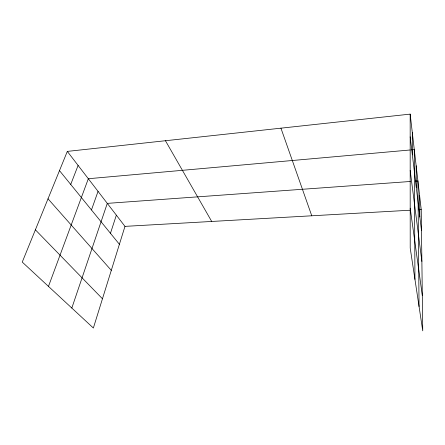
<?xml version="1.0" encoding="UTF-8"?>
<svg xmlns="http://www.w3.org/2000/svg" width="445" height="445" viewBox="0 0 445 445"><rect width="100%" height="100%" fill="white"/><g stroke="black" fill="none" stroke-linecap="round" stroke-linejoin="round"><path stroke-width="0.67" d="M67.312 151.4L124.973 226.371L93.367 328.026L22.25 262.083L67.312 151.4L410.168 114.12L421.231 209.589L422.75 330.88L410.207 248.054L410.168 114.12M110.46 233.308L116.345 215.158M71.829 308.051L107.284 203.376L410.34 181.488M91.464 209.951L98.045 191.356M48.472 286.396L88.327 178.723L410.184 149.982M70.722 184.441L78.098 165.423M411.553 149.859L414.284 149.62L414.951 279.382M415.157 181.143L417.911 180.943L419.057 306.505M124.973 226.371L410.323 210.207M418.5 209.74L421.231 209.589M35.383 229.826L102.461 298.784M48.015 198.798L111.295 270.365M59.485 170.624L119.399 244.299M165.451 140.731L211.703 221.46M280.94 128.171L311.761 215.792M410.195 208.177L422.305 295.458M410.184 170.485L421.882 261.443M410.173 136.804L421.493 230.605M419.618 195.683L419.852 217.004M416.153 165.751L416.309 187.645M412.293 132.443L412.354 154.877"/></g></svg>
